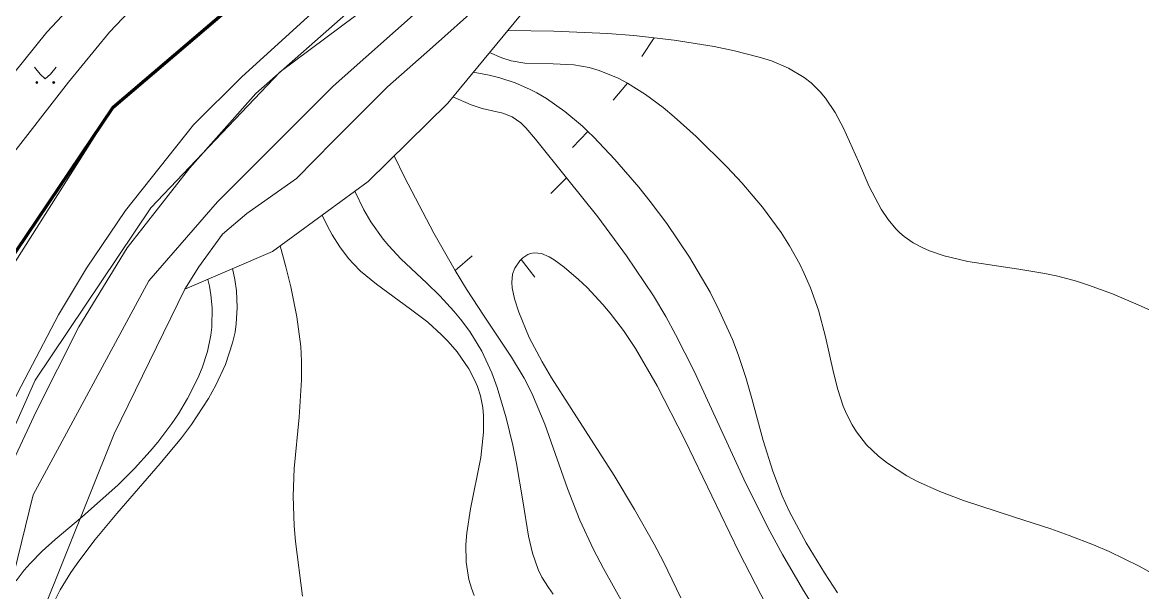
# Model space of a CAD drawing. Extents: x 1000 to 4000, y -5000 to -1000.
# Drawn here: x 1653 to 1753.8, y -4125.3 to -4074 of the extents above; entities that cross this region are included whole.
import ezdxf

# ---------------------------------------------------------------- set-up
doc = ezdxf.new("R2010")
doc.units = 0
doc.header["$MEASUREMENT"] = 0
for name, color, linetype in [('границы команд_1', 10, 'CONTINUOUS'), ('СЛОЙ_24', 7, 'CONTINUOUS'), ('СЛОЙ_37', 7, 'CONTINUOUS'), ('СЛОЙ_40', 7, 'CONTINUOUS'), ('СЛОЙ_41', 7, 'CONTINUOUS'), ('СЛОЙ_44', 7, 'CONTINUOUS'), ('СЛОЙ_50', 7, 'CONTINUOUS'), ('СЛОЙ_51', 7, 'CONTINUOUS')]:
    doc.layers.add(name, color=color, linetype=linetype)

msp = doc.modelspace()

# ---------------------------------------------------------------- linework, layer by layer
at = {"layer": 'границы команд_1', "color": 6, "lineweight": 100}
msp.add_lwpolyline([(1612.96, -4276.82), (1612.96, -4259.86), (1625.02, -4185.11), (1636.75, -4129.28), (1649.53, -4098.95), (1661.2, -4081.67), (1676.84, -4068.3), (1835.04, -3963.9), (1864.51, -3940.5), (1880.89, -3924.11), (1893.06, -3902.28), (1902.12, -3885.22), (1918.7, -3847.06), (1400.62, -3643.72), (1216.08, -4109.03), (1196.4, -4143.6), (1121.31, -4268.85)], dxfattribs=at)
at = {"layer": 'СЛОЙ_24', "color": 253, "linetype": 'Continuous', "lineweight": 0}
for points in [[(1618.64, -4254.56), (1621.45, -4235.09), (1623.54, -4222.01), (1625.62, -4210.2), (1629.64, -4188.51), (1632.21, -4173.66), (1639.03, -4143.66), (1642, -4133.22), (1645.69, -4121.98), (1649.55, -4113.47), (1652.59, -4107.39), (1656.27, -4100.36), (1658.78, -4096.17), (1662.29, -4090.98), (1668.42, -4083.27), (1672.75, -4078.94), (1679.33, -4072.99), (1688.46, -4066.63), (1703.79, -4056.59), (1715.66, -4048.72), (1738.42, -4034.07), (1764.85, -4017), (1777.35, -4009.41), (1791.14, -4000)], [(1648.07, -4123.32), (1650.75, -4116.51), (1654.26, -4109.06), (1658.11, -4101.44), (1662.46, -4094.33), (1668.07, -4087.13), (1674.01, -4080.44), (1684.63, -4071.07), (1694.5, -4065.21), (1702.28, -4059.77), (1717.42, -4049.89), (1735.66, -4038.26), (1746.7, -4031.06), (1770.87, -4015.33), (1794.57, -4000)], [(1640.39, -4097.47), (1644.32, -4089.93), (1648.66, -4083.18), (1650.99, -4080.13), (1655.24, -4074.91), (1659.81, -4070.02), (1669.44, -4061.67), (1679.15, -4053.96), (1694.72, -4043.92), (1695.77, -4043.28), (1697.81, -4047.09)], [(1645.93, -4095.06), (1647.97, -4092.59), (1651.63, -4086.55), (1657.17, -4079.41), (1660.86, -4074.91), (1665.11, -4070.42), (1671.89, -4064.4), (1679.68, -4058.53), (1688.85, -4052.7), (1697.81, -4047.09)]]:
    msp.add_lwpolyline(points, dxfattribs=at)
at = {"layer": 'СЛОЙ_37', "color": 253, "linetype": 'Continuous', "lineweight": 0}
for points in [[(1667.63, -4098.05), (1675.51, -4094.66), (1684.12, -4088.36), (1691.27, -4081.3), (1698.38, -4072.72), (1700.71, -4069.43), (1701.56, -4067.49)], [(1667.63, -4098.05), (1668.9, -4096.04), (1671.03, -4093.11), (1673.2, -4091.25), (1677.69, -4088.09), (1680.97, -4084.72), (1685.85, -4079.84), (1689.89, -4076.28), (1694.06, -4072.55), (1696.49, -4070.74), (1701.56, -4067.49)]]:
    msp.add_lwpolyline(points, dxfattribs=at)
at = {"layer": 'СЛОЙ_40', "color": 253, "linetype": 'Continuous', "lineweight": 0}
for points in [[(1626.49, -4249.42), (1640.16, -4173.05), (1654.01, -4116.55), (1664.41, -4097.3), (1670.56, -4090.2), (1680.98, -4079.78), (1689.5, -4072.21), (1700.86, -4064.64), (1740.64, -4041.35)], [(1667.63, -4098.05), (1661.28, -4111.05), (1654.66, -4127.58), (1657.49, -4138.92), (1661.28, -4147.89), (1671.14, -4150.74)]]:
    msp.add_lwpolyline(points, dxfattribs=at)
at = {"layer": 'СЛОЙ_41', "color": 253, "linetype": 'Continuous', "lineweight": 0}
for p, q in [((1654.12, -4078.06), (1654.63, -4078.71)), ((1656.07, -4078.06), (1655.56, -4078.71)), ((1654.63, -4078.71), (1655.09, -4079.12)), ((1655.56, -4078.71), (1655.09, -4079.12))]:
    msp.add_line(p, q, dxfattribs=at)
for centre in [(1654.33, -4079.45), (1655.85, -4079.45)]:
    msp.add_circle(centre, 0.0976, dxfattribs=at)
for points in [[(1654.24, -4079.47), (1654.23, -4079.45), (1654.24, -4079.43)], [(1654.25, -4079.51), (1654.24, -4079.42), (1654.25, -4079.4)], [(1654.24, -4079.49), (1654.24, -4079.43), (1654.24, -4079.42)], [(1654.24, -4079.49), (1654.24, -4079.42), (1654.25, -4079.51)], [(1654.24, -4079.47), (1654.24, -4079.43), (1654.24, -4079.49)], [(1654.26, -4079.52), (1654.25, -4079.4), (1654.26, -4079.38)], [(1654.25, -4079.51), (1654.25, -4079.4), (1654.26, -4079.52)], [(1654.28, -4079.53), (1654.26, -4079.38), (1654.28, -4079.37)], [(1654.26, -4079.52), (1654.26, -4079.38), (1654.28, -4079.53)], [(1654.29, -4079.54), (1654.28, -4079.37), (1654.29, -4079.36)], [(1654.28, -4079.53), (1654.28, -4079.37), (1654.29, -4079.54)], [(1654.29, -4079.54), (1654.29, -4079.36), (1654.31, -4079.55)], [(1654.31, -4079.55), (1654.29, -4079.36), (1654.31, -4079.36)], [(1654.33, -4079.55), (1654.31, -4079.36), (1654.33, -4079.35)], [(1654.31, -4079.55), (1654.31, -4079.36), (1654.33, -4079.55)], [(1655.76, -4079.47), (1655.75, -4079.45), (1655.76, -4079.43)], [(1655.77, -4079.51), (1655.76, -4079.42), (1655.77, -4079.4)], [(1655.76, -4079.49), (1655.76, -4079.43), (1655.76, -4079.42)], [(1655.76, -4079.49), (1655.76, -4079.42), (1655.77, -4079.51)], [(1655.76, -4079.47), (1655.76, -4079.43), (1655.76, -4079.49)], [(1655.78, -4079.52), (1655.77, -4079.4), (1655.78, -4079.38)], [(1655.77, -4079.51), (1655.77, -4079.4), (1655.78, -4079.52)], [(1655.8, -4079.53), (1655.78, -4079.38), (1655.8, -4079.37)], [(1655.78, -4079.52), (1655.78, -4079.38), (1655.8, -4079.53)], [(1655.81, -4079.54), (1655.8, -4079.37), (1655.81, -4079.36)], [(1655.8, -4079.53), (1655.8, -4079.37), (1655.81, -4079.54)], [(1655.81, -4079.54), (1655.81, -4079.36), (1655.83, -4079.55)], [(1655.83, -4079.55), (1655.81, -4079.36), (1655.83, -4079.36)], [(1655.85, -4079.55), (1655.83, -4079.36), (1655.85, -4079.35)], [(1655.83, -4079.55), (1655.83, -4079.36), (1655.85, -4079.55)]]:
    msp.add_solid(points, dxfattribs=at)
at = {"layer": 'СЛОЙ_41', "color": 253, "linetype": 'Continuous', "lineweight": 0, "extrusion": (0, 0, -1)}
for points in [[(-1654.33, -4079.55), (-1654.33, -4079.35), (-1654.35, -4079.55)], [(-1654.35, -4079.55), (-1654.33, -4079.35), (-1654.35, -4079.36)], [(-1654.35, -4079.55), (-1654.35, -4079.36), (-1654.37, -4079.54)], [(-1654.37, -4079.54), (-1654.35, -4079.36), (-1654.37, -4079.36)], [(-1654.37, -4079.54), (-1654.37, -4079.36), (-1654.39, -4079.53)], [(-1654.39, -4079.53), (-1654.37, -4079.36), (-1654.39, -4079.37)], [(-1654.39, -4079.53), (-1654.39, -4079.37), (-1654.4, -4079.52)], [(-1654.4, -4079.52), (-1654.39, -4079.37), (-1654.4, -4079.38)], [(-1654.4, -4079.52), (-1654.4, -4079.38), (-1654.41, -4079.51)], [(-1654.41, -4079.51), (-1654.4, -4079.38), (-1654.41, -4079.4)], [(-1654.41, -4079.51), (-1654.41, -4079.4), (-1654.42, -4079.49)], [(-1654.42, -4079.49), (-1654.41, -4079.4), (-1654.42, -4079.42)], [(-1654.42, -4079.49), (-1654.42, -4079.42), (-1654.43, -4079.47)], [(-1654.43, -4079.47), (-1654.42, -4079.42), (-1654.43, -4079.43)], [(-1654.43, -4079.47), (-1654.43, -4079.43), (-1654.43, -4079.45)], [(-1655.85, -4079.55), (-1655.85, -4079.35), (-1655.87, -4079.55)], [(-1655.87, -4079.55), (-1655.85, -4079.35), (-1655.87, -4079.36)], [(-1655.87, -4079.55), (-1655.87, -4079.36), (-1655.89, -4079.54)], [(-1655.89, -4079.54), (-1655.87, -4079.36), (-1655.89, -4079.36)], [(-1655.89, -4079.54), (-1655.89, -4079.36), (-1655.91, -4079.53)], [(-1655.91, -4079.53), (-1655.89, -4079.36), (-1655.91, -4079.37)], [(-1655.91, -4079.53), (-1655.91, -4079.37), (-1655.92, -4079.52)], [(-1655.92, -4079.52), (-1655.91, -4079.37), (-1655.92, -4079.38)], [(-1655.92, -4079.52), (-1655.92, -4079.38), (-1655.93, -4079.51)], [(-1655.93, -4079.51), (-1655.92, -4079.38), (-1655.93, -4079.4)], [(-1655.93, -4079.51), (-1655.93, -4079.4), (-1655.94, -4079.49)], [(-1655.94, -4079.49), (-1655.93, -4079.4), (-1655.94, -4079.42)], [(-1655.94, -4079.49), (-1655.94, -4079.42), (-1655.95, -4079.47)], [(-1655.95, -4079.47), (-1655.94, -4079.42), (-1655.95, -4079.43)], [(-1655.95, -4079.47), (-1655.95, -4079.43), (-1655.95, -4079.45)]]:
    msp.add_solid(points, dxfattribs=at)
at = {"layer": 'СЛОЙ_44', "color": 253, "linetype": 'Continuous', "lineweight": 0}
msp.add_lwpolyline([(1622.52, -4275.94), (1620.18, -4258.82), (1620.7, -4243.09), (1622.88, -4229.99), (1644.21, -4133.48), (1648.04, -4120.03), (1654.19, -4106.22), (1664.59, -4090.74), (1676.2, -4078.48), (1696.38, -4063.45), (1725.96, -4044.61)], dxfattribs=at)
at = {"layer": 'СЛОЙ_50', "color": 253, "linetype": 'Continuous', "lineweight": 0}
for p, q in [((1707.44, -4079.5), (1706.15, -4081.03)), ((1691.95, -4096.38), (1693.46, -4095.06))]:
    msp.add_line(p, q, dxfattribs=at)
for points in [[(1705.63, -4075.05), (1700.82, -4074.82), (1696.7, -4074.76)], [(1709.82, -4075.43), (1708.02, -4075.23), (1705.63, -4075.05)], [(1709.82, -4075.43), (1708.72, -4077.1)], [(1757.21, -4101.16), (1753.15, -4099.36), (1751.05, -4098.48), (1748.9, -4097.69), (1747.81, -4097.34), (1746.14, -4096.89), (1744.97, -4096.64), (1742.62, -4096.25), (1738.03, -4095.55), (1735.91, -4095.06), (1734.6, -4094.61), (1733.98, -4094.34), (1733.11, -4093.87), (1732.31, -4093.3), (1731.93, -4092.98), (1731.56, -4092.61), (1730.87, -4091.78), (1730.25, -4090.86), (1729.17, -4088.8), (1728.2, -4086.56), (1726.86, -4083.56), (1726.1, -4082.15), (1725.23, -4080.86), (1724.75, -4080.28), (1723.95, -4079.48), (1723.31, -4078.99), (1721.91, -4078.16), (1720.37, -4077.51), (1719.29, -4077.16), (1717.07, -4076.6), (1715.24, -4076.22), (1711.62, -4075.63), (1709.82, -4075.43)], [(1757.31, -4125.1), (1753.44, -4122.97), (1750.74, -4121.66), (1749.33, -4121.05), (1747.16, -4120.2), (1745.51, -4119.62), (1742.13, -4118.53), (1737.65, -4117.06), (1735.52, -4116.25), (1733.5, -4115.34), (1732.56, -4114.83), (1730.81, -4113.71), (1730.01, -4113.08), (1728.94, -4112.05), (1728.03, -4110.88), (1727.63, -4110.25), (1727.13, -4109.26), (1726.84, -4108.56), (1726.35, -4107.08), (1725.95, -4105.53), (1725.23, -4102.33), (1724.61, -4099.95), (1723.9, -4097.93), (1723.33, -4096.63), (1722.92, -4095.79), (1722.01, -4094.15), (1721.25, -4092.96), (1719.59, -4090.67), (1717.73, -4088.49), (1716.41, -4087.07), (1713.61, -4084.32), (1711.64, -4082.54), (1710.63, -4081.7), (1709.06, -4080.52), (1707.44, -4079.5), (1706.6, -4079.06), (1704.88, -4078.36), (1703.99, -4078.1), (1702.62, -4077.86), (1700.74, -4077.78), (1698.21, -4077.7), (1696.99, -4077.51), (1696.13, -4077.24), (1695.04, -4076.75)], [(1706.29, -4086.37), (1704.38, -4084.34), (1703.88, -4083.86), (1703.38, -4083.38), (1701.81, -4082.05), (1700.15, -4080.88), (1699.27, -4080.37), (1698.64, -4080.05), (1697.33, -4079.49), (1695.96, -4079.04), (1695.01, -4078.79), (1693.57, -4078.52)], [(1725.06, -4128.06), (1723.16, -4125.02), (1721.36, -4121.91), (1720.22, -4119.81), (1718.07, -4115.53), (1713.42, -4105.41), (1711.76, -4102.12), (1710.88, -4100.52), (1709.77, -4098.66), (1707.36, -4095.05), (1704.76, -4091.54), (1701.96, -4088.04), (1699.17, -4084.54), (1698.31, -4083.53), (1697.85, -4083.08), (1697.08, -4082.54), (1696.23, -4082.21), (1694.37, -4081.78), (1693.38, -4081.47), (1691.73, -4080.74)], [(1703.88, -4083.86), (1702.48, -4085.29)], [(1686.46, -4086.04), (1687.38, -4087.97), (1690.03, -4093.02), (1691.95, -4096.38), (1692.96, -4098.04), (1694.54, -4100.48), (1697.02, -4104.16), (1698.15, -4106.06), (1698.83, -4107.41), (1700.01, -4110.2), (1702.04, -4115.97), (1703.15, -4118.82), (1704.38, -4121.46), (1705.28, -4123.18), (1707.16, -4126.56)], [(1726.33, -4125.37), (1725.15, -4123.58), (1723.49, -4120.86), (1722.01, -4118.07), (1721.35, -4116.64), (1720.49, -4114.43), (1719.64, -4111.65), (1718.63, -4107.88), (1718.09, -4106), (1717.39, -4103.94), (1716.87, -4102.59), (1715.69, -4099.96), (1714.86, -4098.33), (1713.02, -4095.17), (1710.97, -4092.13), (1709.48, -4090.17), (1708.45, -4088.88), (1706.29, -4086.37)], [(1701.96, -4088.04), (1700.53, -4089.43)], [(1682.93, -4089.23), (1683.73, -4090.9), (1684.37, -4092), (1685.46, -4093.56), (1685.97, -4094.16), (1687.06, -4095.32), (1689.39, -4097.52), (1690.55, -4098.65), (1691.82, -4100.02), (1692.42, -4100.74), (1693.25, -4101.86), (1694.34, -4103.64), (1695.23, -4105.57), (1695.72, -4106.9), (1696.53, -4109.63), (1697.12, -4112.08), (1697.47, -4113.73), (1698.04, -4117.08), (1698.54, -4120.26), (1698.9, -4121.8), (1699.41, -4123.26), (1699.74, -4123.95), (1700.32, -4124.89), (1700.76, -4125.48)], [(1679.97, -4091.39), (1680.45, -4092.37), (1680.88, -4093.15), (1681.58, -4094.25), (1682.36, -4095.28), (1682.79, -4095.76), (1683.44, -4096.42), (1684.86, -4097.61), (1687.94, -4099.84), (1689.48, -4101.03), (1690.72, -4102.15), (1691.3, -4102.75), (1692.12, -4103.7), (1693.16, -4105.2), (1693.71, -4106.26), (1693.94, -4106.8), (1694.21, -4107.64), (1694.42, -4108.7), (1694.5, -4109.43), (1694.5, -4110.91), (1694.24, -4113.18), (1693.32, -4117.81), (1692.99, -4119.97), (1692.9, -4121.03), (1692.93, -4122.62), (1693.18, -4124.18), (1693.41, -4124.95), (1693.66, -4125.61)], [(1676.2, -4094.16), (1676.73, -4096.04), (1677.17, -4097.85), (1677.71, -4100.55), (1678.05, -4103.21), (1678.12, -4104.51), (1678.13, -4106.21), (1677.9, -4109.55), (1677.48, -4114.18), (1677.38, -4116.67), (1677.46, -4119.34), (1677.59, -4120.76), (1678.22, -4125.68)], [(1719.93, -4126.52), (1717.46, -4121.68), (1712.59, -4111.6), (1710.09, -4106.75), (1708.15, -4103.4), (1707.08, -4101.78), (1705.89, -4100.2), (1705.23, -4099.43), (1703.8, -4097.91), (1703.02, -4097.17), (1701.73, -4096.08), (1700.84, -4095.42), (1700.39, -4095.14), (1699.71, -4094.85), (1699.04, -4094.77), (1698.71, -4094.83), (1698.47, -4094.93), (1698.02, -4095.24), (1697.89, -4095.37), (1697.75, -4095.51), (1697.32, -4096.16), (1697.11, -4096.7), (1697.03, -4097.45), (1697.07, -4097.94), (1697.29, -4098.92), (1697.67, -4100.11), (1698.61, -4102.4), (1699.75, -4104.59), (1700.59, -4106.01), (1702.36, -4108.79), (1706.23, -4114.82), (1708.08, -4117.87), (1709.84, -4120.99), (1710.67, -4122.57), (1712.22, -4125.81)], [(1671.93, -4096.2), (1672.14, -4097.19), (1672.27, -4098.2), (1672.34, -4099.7), (1672.25, -4101.18), (1672.15, -4101.91), (1671.93, -4102.89), (1671.3, -4104.81), (1670.43, -4106.68), (1669.75, -4107.89), (1668.22, -4110.21), (1667.32, -4111.42), (1665.43, -4113.74), (1661.51, -4118.23), (1659.56, -4120.57), (1658.09, -4122.52), (1657.39, -4123.54), (1656.43, -4125.11), (1655.62, -4126.72)], [(1697.89, -4095.37), (1699.09, -4096.97)], [(1669.69, -4097.17), (1669.85, -4097.77), (1669.98, -4098.55), (1670.1, -4099.72), (1670.07, -4101.46), (1669.98, -4102.2), (1669.66, -4103.66), (1669.18, -4105.11), (1668.8, -4106.06), (1667.88, -4107.89), (1667.06, -4109.26), (1666.47, -4110.14), (1665.21, -4111.82), (1664.53, -4112.63), (1663.11, -4114.19), (1661.61, -4115.69), (1658.42, -4118.51), (1655.98, -4120.56), (1654.81, -4121.62), (1653.72, -4122.74), (1653.2, -4123.33), (1652.46, -4124.3)]]:
    msp.add_lwpolyline(points, dxfattribs=at)
at = {"layer": 'СЛОЙ_51', "color": 253, "linetype": 'Continuous', "lineweight": 0}
msp.add_lwpolyline([(1612.96, -4276.82), (1611.33, -4259.86), (1618.5, -4217.15), (1631.54, -4153.08), (1636.75, -4129.28), (1648.16, -4102.21), (1661.2, -4081.67), (1676.84, -4068.3), (1780.8, -4000)], dxfattribs=at)

doc.saveas('drawing.dxf')
